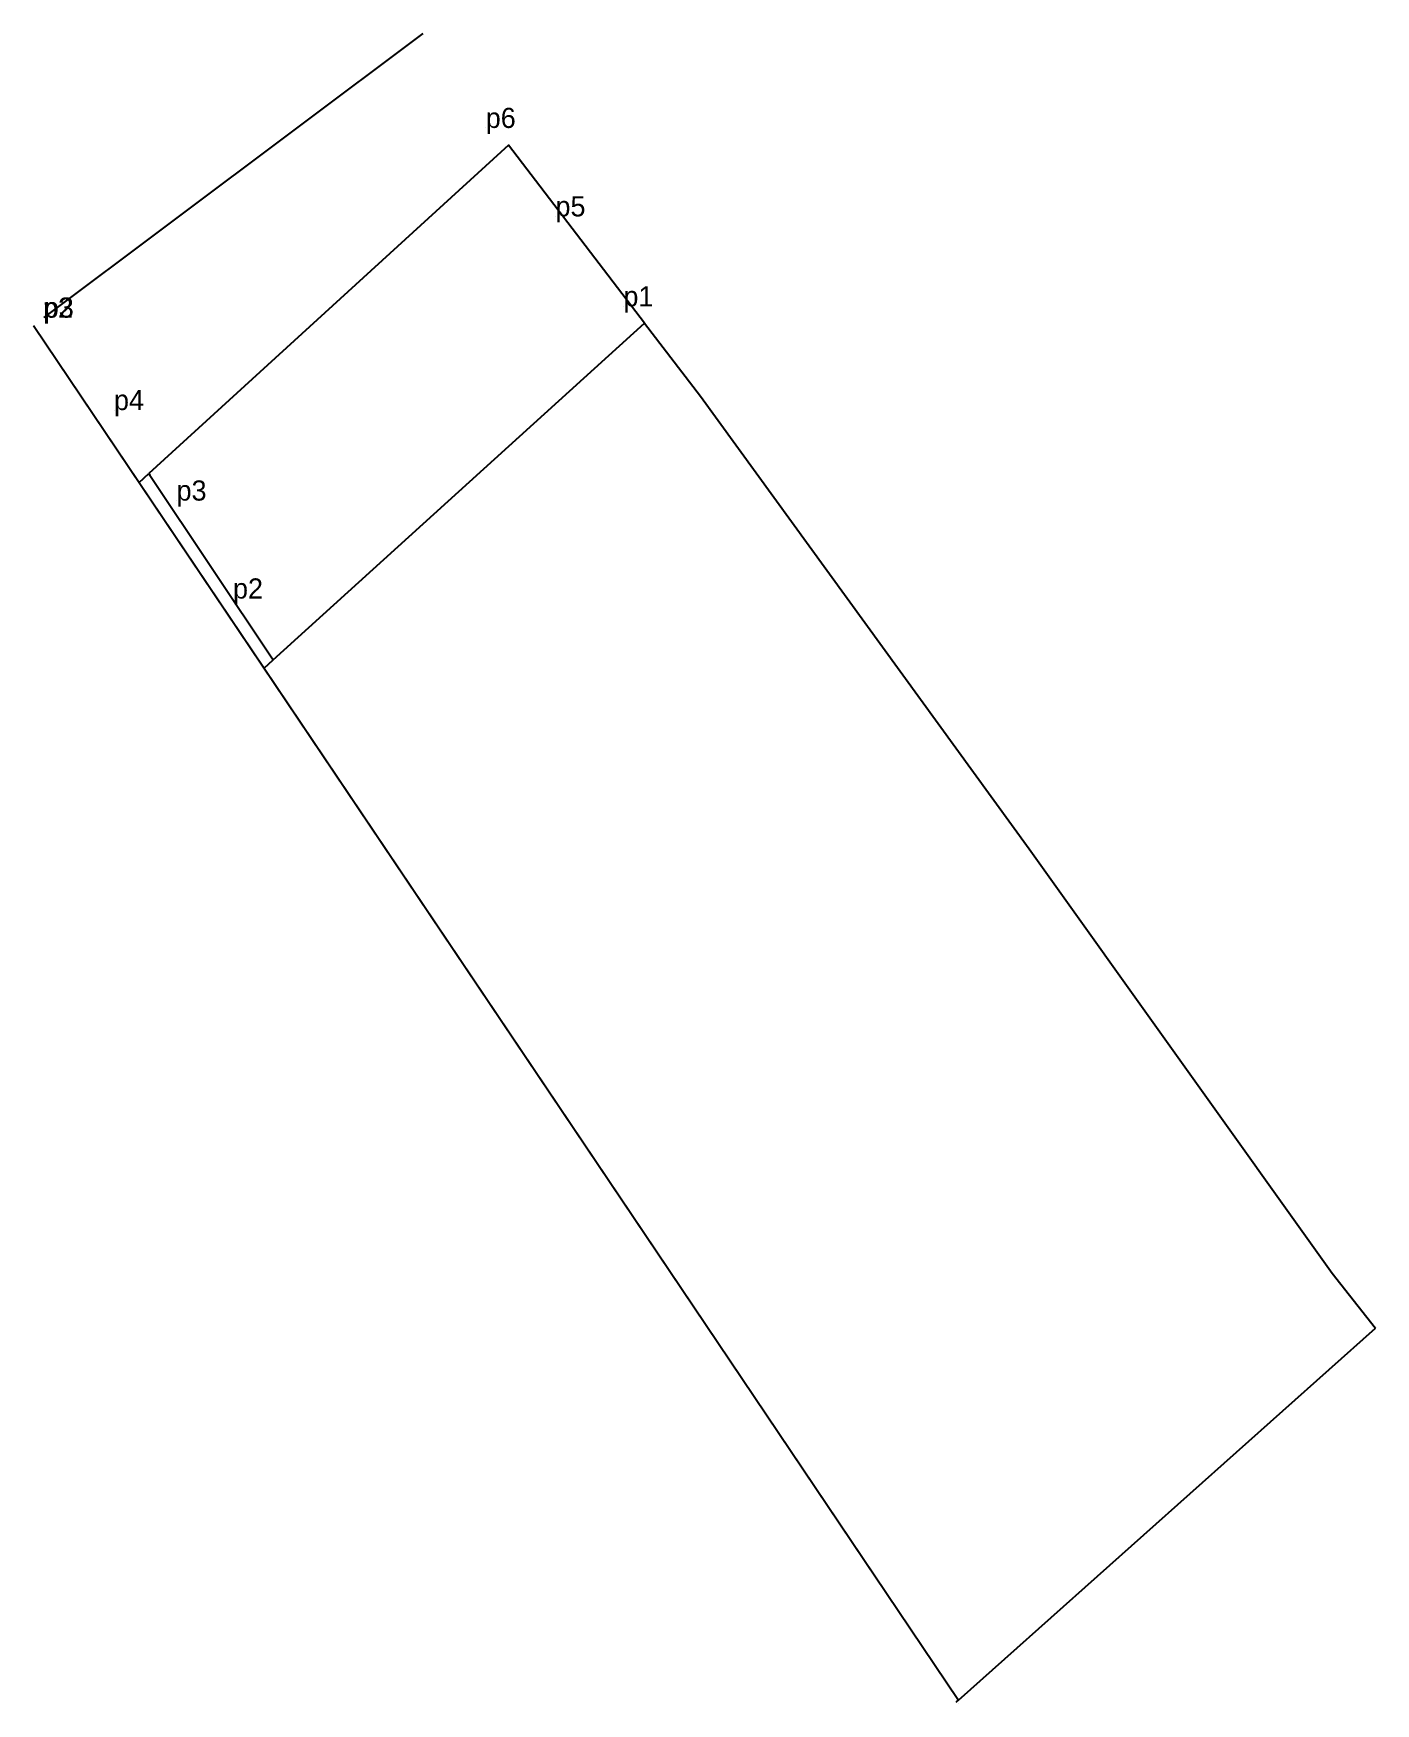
# Model space of a CAD drawing. Extents: x 549046 to 549166, y 1841330 to 1841479.
import ezdxf

# ---------------------------------------------------------------- set-up
doc = ezdxf.new("R2010")
doc.units = 0
for name, color, linetype in [('Level 10', 7, 'Continuous'), ('Level 12', 7, 'Continuous'), ('Level 7', 7, 'Continuous')]:
    doc.layers.add(name, color=color, linetype=linetype)

msp = doc.modelspace()

# ---------------------------------------------------------------- linework, layer by layer
at = {"layer": 'Level 10'}
for p, q in [((549047.013, 1841453.444), (549080.8694, 1841478.8149)), ((549046.06, 1841452.72), (549055.496, 1841438.703)), ((549055.496, 1841438.703), (549056.3796, 1841439.5096)), ((549055.496, 1841438.703), (549066.6647, 1841422.1121)), ((549066.6647, 1841422.1121), (549067.4917, 1841422.8622)), ((549066.6647, 1841422.1121), (549121.4103, 1841340.7886)), ((549067.48, 1841422.88), (549067.4803, 1841422.8803)), ((549067.48, 1841422.88), (549067.4917, 1841422.8622)), ((549128.6984, 1841329.9624), (549165.959, 1841363.1791)), ((549128.5018, 1841329.7871), (549128.5876, 1841329.8636)), ((549128.5876, 1841329.8636), (549128.6984, 1841329.9624))]:
    msp.add_line(p, q, dxfattribs=at)
for points in [[(549067.4917, 1841422.8622), (549100.6487, 1841452.9388), (549100.65, 1841452.94), (549088.5, 1841468.83), (549056.3796, 1841439.5096)], [(549046.06, 1841452.72), (549128.6984, 1841329.9624)], [(549100.6521, 1841452.9419), (549105.64, 1841446.41), (549135.01, 1841405.98), (549162.09, 1841368.09), (549165.959, 1841363.1791)], [(549056.3796, 1841439.5096), (549056.4745, 1841439.3684), (549067.48, 1841422.88)]]:
    msp.add_lwpolyline(points, dxfattribs=at)
at = {"layer": 'Level 7'}
for p, q in [((549080.157, 1841478.281), (549080.157, 1841478.281)), ((549086.468, 1841470.368), (549086.468, 1841470.368)), ((549086.468, 1841470.368), (549086.468, 1841470.368)), ((549086.468, 1841470.368), (549086.468, 1841470.368)), ((549086.468, 1841470.368), (549086.468, 1841470.368)), ((549086.468, 1841470.368), (549086.468, 1841470.368)), ((549086.468, 1841470.368), (549086.468, 1841470.368)), ((549086.468, 1841470.368), (549086.468, 1841470.368)), ((549086.468, 1841470.368), (549086.468, 1841470.368)), ((549086.468, 1841470.368), (549086.468, 1841470.368)), ((549086.468, 1841470.368), (549086.468, 1841470.368)), ((549086.468, 1841470.368), (549086.468, 1841470.368)), ((549086.468, 1841470.368), (549086.468, 1841470.368)), ((549086.468, 1841470.368), (549086.468, 1841470.368)), ((549086.468, 1841470.368), (549086.468, 1841470.368)), ((549086.468, 1841470.368), (549086.468, 1841470.368)), ((549092.7, 1841462.466), (549092.7, 1841462.466)), ((549092.7, 1841462.466), (549092.7, 1841462.466)), ((549092.7, 1841462.466), (549092.7, 1841462.466)), ((549092.7, 1841462.466), (549092.7, 1841462.466)), ((549092.7, 1841462.466), (549092.7, 1841462.466)), ((549092.7, 1841462.466), (549092.7, 1841462.466)), ((549092.7, 1841462.466), (549092.7, 1841462.466)), ((549092.7, 1841462.466), (549092.7, 1841462.466)), ((549092.7, 1841462.466), (549092.7, 1841462.466)), ((549092.7, 1841462.466), (549092.7, 1841462.466)), ((549092.7, 1841462.466), (549092.7, 1841462.466)), ((549092.7, 1841462.466), (549092.7, 1841462.466)), ((549092.7, 1841462.466), (549092.7, 1841462.466)), ((549092.7, 1841462.466), (549092.7, 1841462.466)), ((549092.7, 1841462.466), (549092.7, 1841462.466)), ((549046.918, 1841453.42), (549046.918, 1841453.42)), ((549046.99, 1841453.427), (549046.99, 1841453.427)), ((549047.013, 1841453.444), (549047.013, 1841453.444)), ((549098.769, 1841454.433), (549098.769, 1841454.433)), ((549098.769, 1841454.433), (549098.769, 1841454.433)), ((549098.769, 1841454.433), (549098.769, 1841454.433)), ((549098.769, 1841454.433), (549098.769, 1841454.433)), ((549098.769, 1841454.433), (549098.769, 1841454.433)), ((549098.769, 1841454.433), (549098.769, 1841454.433)), ((549098.769, 1841454.433), (549098.769, 1841454.433)), ((549098.769, 1841454.433), (549098.769, 1841454.433)), ((549098.769, 1841454.433), (549098.769, 1841454.433)), ((549098.769, 1841454.433), (549098.769, 1841454.433)), ((549098.769, 1841454.433), (549098.769, 1841454.433)), ((549098.769, 1841454.433), (549098.769, 1841454.433)), ((549098.769, 1841454.433), (549098.769, 1841454.433)), ((549098.769, 1841454.433), (549098.769, 1841454.433)), ((549098.769, 1841454.433), (549098.769, 1841454.433)), ((549053.262, 1841445.173), (549053.262, 1841445.173)), ((549053.262, 1841445.173), (549053.262, 1841445.173)), ((549053.262, 1841445.173), (549053.262, 1841445.173)), ((549053.262, 1841445.173), (549053.262, 1841445.173)), ((549053.262, 1841445.173), (549053.262, 1841445.173)), ((549053.262, 1841445.173), (549053.262, 1841445.173)), ((549053.262, 1841445.173), (549053.262, 1841445.173)), ((549053.262, 1841445.173), (549053.262, 1841445.173)), ((549053.262, 1841445.173), (549053.262, 1841445.173)), ((549053.262, 1841445.173), (549053.262, 1841445.173)), ((549053.262, 1841445.173), (549053.262, 1841445.173)), ((549053.262, 1841445.173), (549053.262, 1841445.173)), ((549053.262, 1841445.173), (549053.262, 1841445.173)), ((549053.262, 1841445.173), (549053.262, 1841445.173)), ((549053.262, 1841445.173), (549053.262, 1841445.173)), ((549058.851, 1841437.091), (549058.851, 1841437.091)), ((549058.851, 1841437.091), (549058.851, 1841437.091)), ((549058.851, 1841437.091), (549058.851, 1841437.091)), ((549058.851, 1841437.091), (549058.851, 1841437.091)), ((549058.851, 1841437.091), (549058.851, 1841437.091)), ((549058.851, 1841437.091), (549058.851, 1841437.091)), ((549058.851, 1841437.091), (549058.851, 1841437.091)), ((549058.851, 1841437.091), (549058.851, 1841437.091)), ((549058.851, 1841437.091), (549058.851, 1841437.091)), ((549058.851, 1841437.091), (549058.851, 1841437.091)), ((549058.851, 1841437.091), (549058.851, 1841437.091)), ((549058.851, 1841437.091), (549058.851, 1841437.091)), ((549058.851, 1841437.091), (549058.851, 1841437.091)), ((549058.851, 1841437.091), (549058.851, 1841437.091)), ((549058.851, 1841437.091), (549058.851, 1841437.091)), ((549063.881, 1841428.35), (549063.881, 1841428.35)), ((549063.888, 1841428.336), (549063.888, 1841428.336)), ((549063.888, 1841428.336), (549063.888, 1841428.336)), ((549063.888, 1841428.336), (549063.888, 1841428.336)), ((549063.888, 1841428.336), (549063.888, 1841428.336)), ((549063.888, 1841428.336), (549063.888, 1841428.336)), ((549063.888, 1841428.336), (549063.888, 1841428.336)), ((549063.888, 1841428.336), (549063.888, 1841428.336)), ((549063.888, 1841428.336), (549063.888, 1841428.336)), ((549063.888, 1841428.336), (549063.888, 1841428.336)), ((549063.888, 1841428.336), (549063.888, 1841428.336)), ((549063.888, 1841428.336), (549063.888, 1841428.336)), ((549063.888, 1841428.336), (549063.888, 1841428.336)), ((549063.888, 1841428.336), (549063.888, 1841428.336)), ((549063.888, 1841428.336), (549063.888, 1841428.336)), ((549063.888, 1841428.336), (549063.888, 1841428.336)), ((549063.91, 1841428.315), (549063.91, 1841428.315)), ((549063.91, 1841428.315), (549063.91, 1841428.315)), ((549128.733, 1841329.649), (549128.733, 1841329.649)), ((549128.733, 1841329.649), (549128.733, 1841329.649))]:
    msp.add_line(p, q, dxfattribs=at)

# ---------------------------------------------------------------- texts
at = {"layer": 'Level 12'}
for s, p in [('p6', (549086.47, 1841470.37)), ('p6', (549086.47, 1841470.37)), ('p6', (549086.47, 1841470.37)), ('p6', (549086.47, 1841470.37)), ('p6', (549086.47, 1841470.37)), ('p6', (549086.47, 1841470.37)), ('p6', (549086.47, 1841470.37)), ('p6', (549086.47, 1841470.37)), ('p6', (549086.47, 1841470.37)), ('p6', (549086.47, 1841470.37)), ('p6', (549086.47, 1841470.37)), ('p6', (549086.47, 1841470.37)), ('p6', (549086.47, 1841470.37)), ('p6', (549086.47, 1841470.37)), ('p6', (549086.47, 1841470.37)), ('p5', (549092.7, 1841462.47)), ('p5', (549092.7, 1841462.47)), ('p5', (549092.7, 1841462.47)), ('p5', (549092.7, 1841462.47)), ('p5', (549092.7, 1841462.47)), ('p5', (549092.7, 1841462.47)), ('p5', (549092.7, 1841462.47)), ('p5', (549092.7, 1841462.47)), ('p5', (549092.7, 1841462.47)), ('p5', (549092.7, 1841462.47)), ('p5', (549092.7, 1841462.47)), ('p5', (549092.7, 1841462.47)), ('p5', (549092.7, 1841462.47)), ('p5', (549092.7, 1841462.47)), ('p5', (549092.7, 1841462.47)), ('p1', (549098.77, 1841454.43)), ('p1', (549098.77, 1841454.43)), ('p1', (549098.77, 1841454.43)), ('p1', (549098.77, 1841454.43)), ('p1', (549098.77, 1841454.43)), ('p1', (549098.77, 1841454.43)), ('p1', (549098.77, 1841454.43)), ('p1', (549098.77, 1841454.43)), ('p1', (549098.77, 1841454.43)), ('p1', (549098.77, 1841454.43)), ('p1', (549098.77, 1841454.43)), ('p1', (549098.77, 1841454.43)), ('p1', (549098.77, 1841454.43)), ('p1', (549098.77, 1841454.43)), ('p1', (549098.77, 1841454.43)), ('p2', (549046.92, 1841453.42)), ('p3', (549046.99, 1841453.43)), ('p4', (549053.26, 1841445.17)), ('p4', (549053.26, 1841445.17)), ('p4', (549053.26, 1841445.17)), ('p4', (549053.26, 1841445.17)), ('p4', (549053.26, 1841445.17)), ('p4', (549053.26, 1841445.17)), ('p4', (549053.26, 1841445.17)), ('p4', (549053.26, 1841445.17)), ('p4', (549053.26, 1841445.17)), ('p4', (549053.26, 1841445.17)), ('p4', (549053.26, 1841445.17)), ('p4', (549053.26, 1841445.17)), ('p4', (549053.26, 1841445.17)), ('p4', (549053.26, 1841445.17)), ('p4', (549053.26, 1841445.17)), ('p3', (549058.85, 1841437.09)), ('p3', (549058.85, 1841437.09)), ('p3', (549058.85, 1841437.09)), ('p3', (549058.85, 1841437.09)), ('p3', (549058.85, 1841437.09)), ('p3', (549058.85, 1841437.09)), ('p3', (549058.85, 1841437.09)), ('p3', (549058.85, 1841437.09)), ('p3', (549058.85, 1841437.09)), ('p3', (549058.85, 1841437.09)), ('p3', (549058.85, 1841437.09)), ('p3', (549058.85, 1841437.09)), ('p3', (549058.85, 1841437.09)), ('p3', (549058.85, 1841437.09)), ('p3', (549058.85, 1841437.09)), ('p2', (549063.89, 1841428.34)), ('p2', (549063.89, 1841428.34)), ('p2', (549063.89, 1841428.34)), ('p2', (549063.89, 1841428.34)), ('p2', (549063.89, 1841428.34)), ('p2', (549063.89, 1841428.34)), ('p2', (549063.89, 1841428.34)), ('p2', (549063.89, 1841428.34)), ('p2', (549063.89, 1841428.34)), ('p2', (549063.89, 1841428.34)), ('p2', (549063.89, 1841428.34)), ('p2', (549063.89, 1841428.34)), ('p2', (549063.89, 1841428.34)), ('p2', (549063.89, 1841428.34)), ('p2', (549063.89, 1841428.34))]:
    msp.add_text(s, height=1.8, dxfattribs=at).set_placement(p)

doc.saveas('drawing.dxf')
